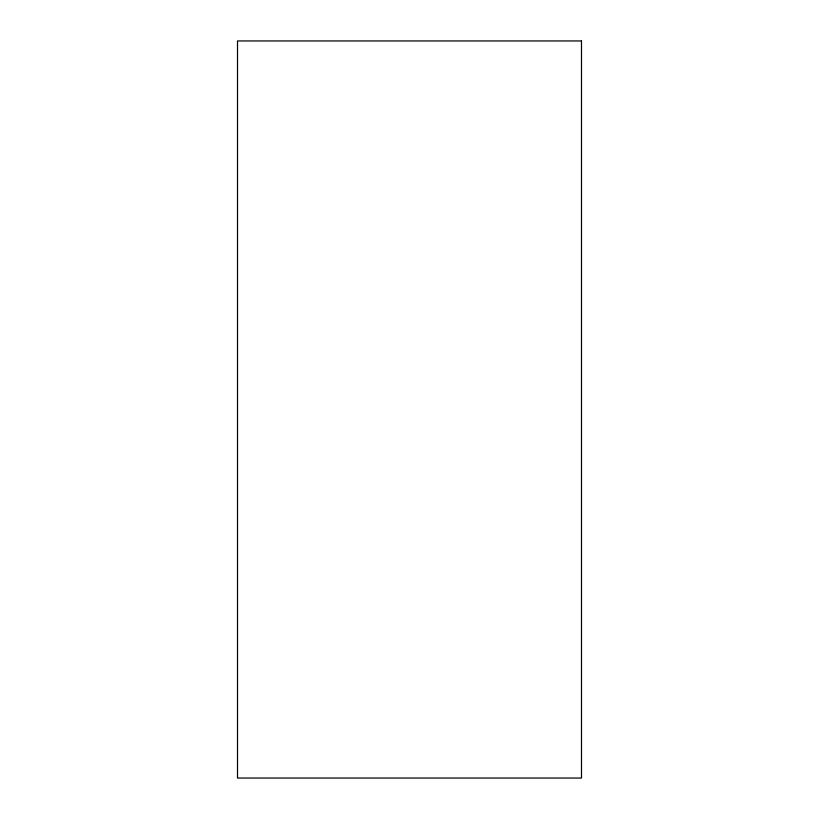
<?xml version="1.0" encoding="UTF-8"?>
<svg xmlns="http://www.w3.org/2000/svg" width="819" height="819" viewBox="0 0 819 819"><rect width="100%" height="100%" fill="white"/><g stroke="black" fill="none" stroke-linecap="round" stroke-linejoin="round"><path stroke-width="1.23" d="M581.49 40.95L237.51 40.95L237.51 778.05L581.49 778.05L581.49 40.95"/></g></svg>
